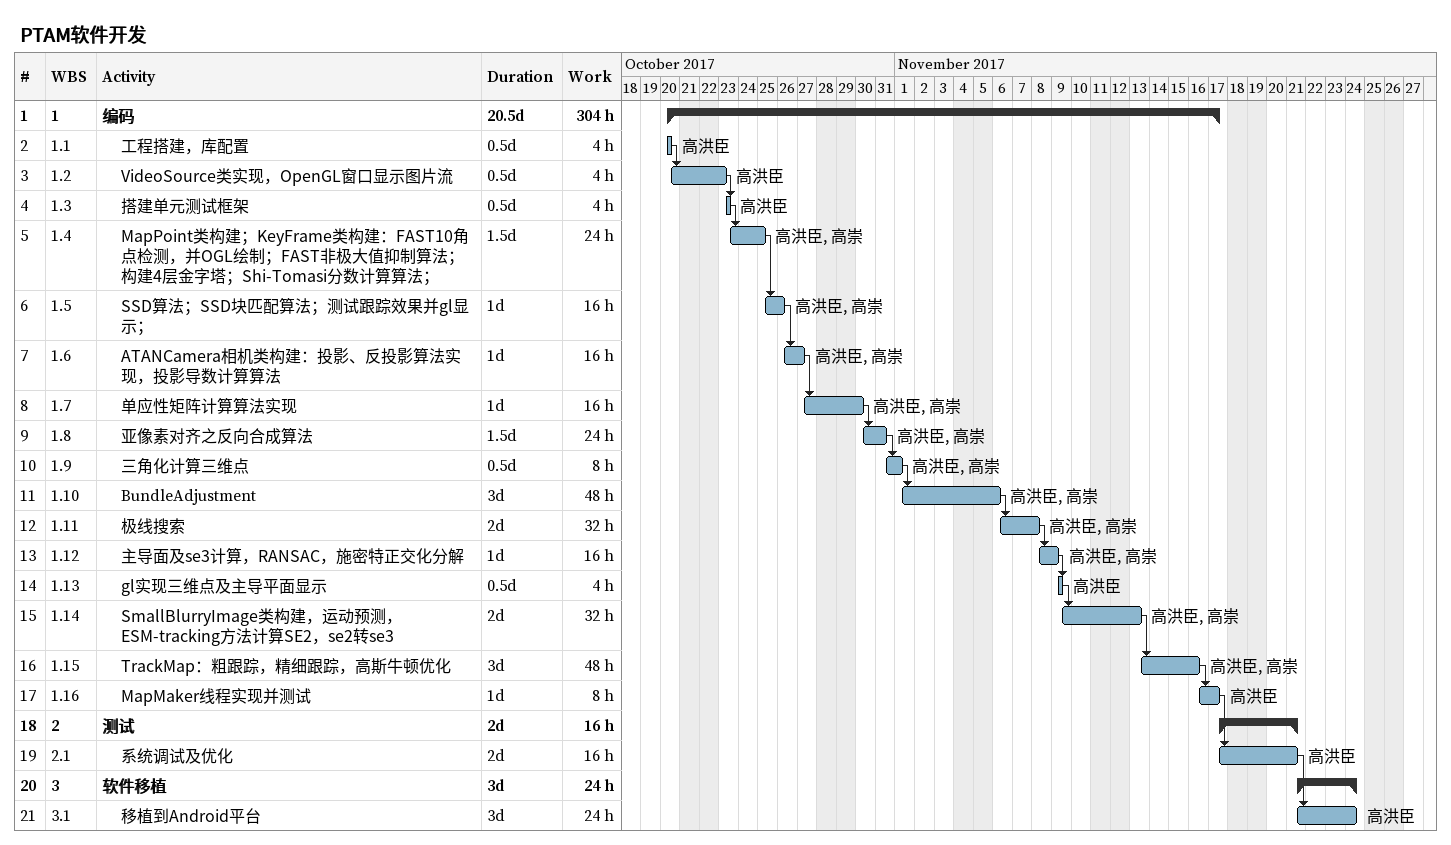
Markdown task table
PTAM软件开发

| ID | WBS | Task | Duration | Start | Finish | Predecessors | Resources | Work (h) |
|---|---|---|---|---|---|---|---|---|
| 1 | 1 | **编码** | 20.5d | 2017-10-20 | 2017-11-17 |  |  | 304 |
| 2 | 1.1 | 工程搭建，库配置 | 0.5d | 2017-10-20 | 2017-10-20 |  | 高洪臣 | 4 |
| 3 | 1.2 | VideoSource类实现，OpenGL窗口显示图片流 | 0.5d | 2017-10-20 | 2017-10-23 | 2 | 高洪臣 | 4 |
| 4 | 1.3 | 搭建单元测试框架 | 0.5d | 2017-10-23 | 2017-10-23 | 3 | 高洪臣 | 4 |
| 5 | 1.4 | MapPoint类构建；KeyFrame类构建：FAST10角点检测，并OGL绘制；FAST非极大值抑制算法；构建4层金字塔；Shi-Tomasi分数计算算法； | 1.5d | 2017-10-23 | 2017-10-25 | 4 | 高洪臣, 高崇 | 24 |
| 6 | 1.5 | SSD算法；SSD块匹配算法；测试跟踪效果并gl显示； | 1d | 2017-10-25 | 2017-10-26 | 5 | 高洪臣, 高崇 | 16 |
| 7 | 1.6 | ATANCamera相机类构建：投影、反投影算法实现，投影导数计算算法 | 1d | 2017-10-26 | 2017-10-27 | 6 | 高洪臣, 高崇 | 16 |
| 8 | 1.7 | 单应性矩阵计算算法实现 | 1d | 2017-10-27 | 2017-10-30 | 7 | 高洪臣, 高崇 | 16 |
| 9 | 1.8 | 亚像素对齐之反向合成算法 | 1.5d | 2017-10-30 | 2017-10-31 | 8 | 高洪臣, 高崇 | 24 |
| 10 | 1.9 | 三角化计算三维点 | 0.5d | 2017-10-31 | 2017-11-01 | 9 | 高洪臣, 高崇 | 8 |
| 11 | 1.10 | BundleAdjustment | 3d | 2017-11-01 | 2017-11-06 | 10 | 高洪臣, 高崇 | 48 |
| 12 | 1.11 | 极线搜索 | 2d | 2017-11-06 | 2017-11-08 | 11 | 高洪臣, 高崇 | 32 |
| 13 | 1.12 | 主导面及se3计算，RANSAC，施密特正交化分解 | 1d | 2017-11-08 | 2017-11-09 | 12 | 高洪臣, 高崇 | 16 |
| 14 | 1.13 | gl实现三维点及主导平面显示 | 0.5d | 2017-11-09 | 2017-11-09 | 13 | 高洪臣 | 4 |
| 15 | 1.14 | SmallBlurryImage类构建，运动预测，ESM-tracking方法计算SE2，se2转se3 | 2d | 2017-11-09 | 2017-11-13 | 14 | 高洪臣, 高崇 | 32 |
| 16 | 1.15 | TrackMap：粗跟踪，精细跟踪，高斯牛顿优化 | 3d | 2017-11-13 | 2017-11-16 | 15 | 高洪臣, 高崇 | 48 |
| 17 | 1.16 | MapMaker线程实现并测试 | 1d | 2017-11-16 | 2017-11-17 | 16 | 高洪臣 | 8 |
| 18 | 2 | **测试** | 2d | 2017-11-17 | 2017-11-21 |  |  | 16 |
| 19 | 2.1 | 系统调试及优化 | 2d | 2017-11-17 | 2017-11-21 | 17 | 高洪臣 | 16 |
| 20 | 3 | **软件移植** | 3d | 2017-11-21 | 2017-11-24 |  |  | 24 |
| 21 | 3.1 | 移植到Android平台 | 3d | 2017-11-21 | 2017-11-24 | 19 | 高洪臣 | 24 |
